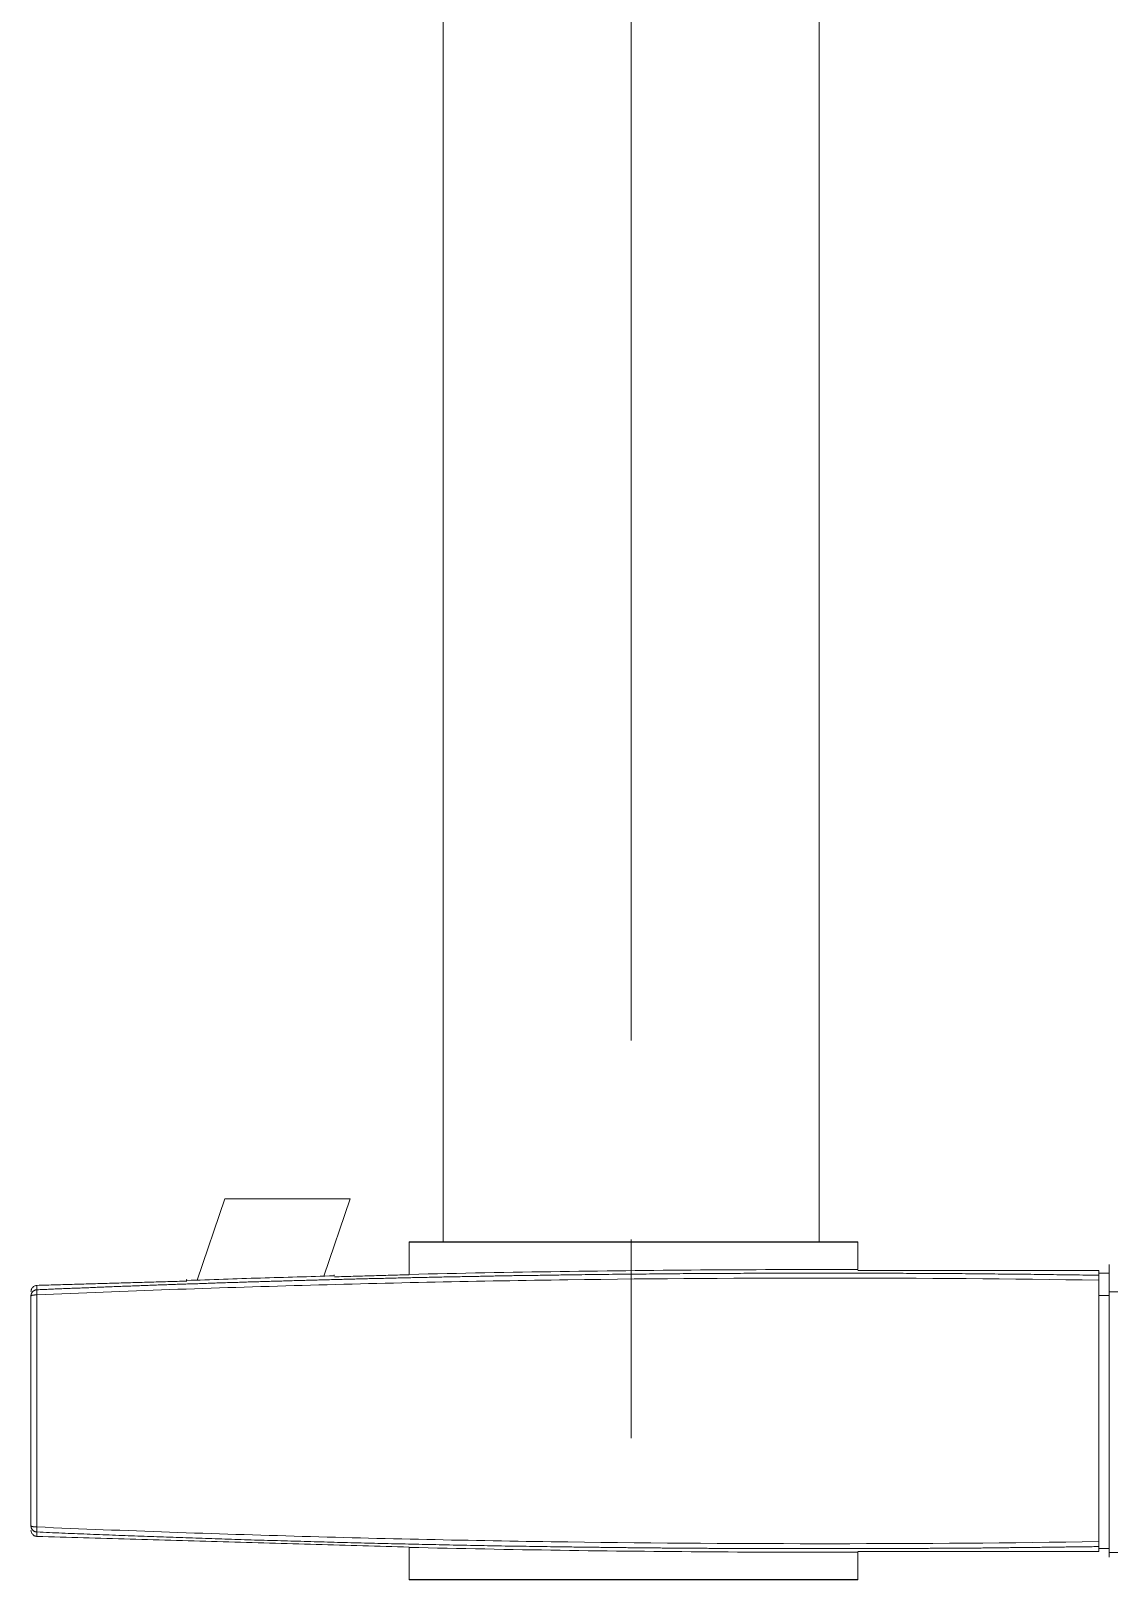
# Model space of a CAD drawing. Extents: x 8896 to 12055, y -91 to 2224.
# Drawn here: x 9833.9 to 9919.9, y 944.3 to 1068 of the extents above; entities that cross this region are included whole.
import ezdxf

# ---------------------------------------------------------------- set-up
doc = ezdxf.new("R2010")
doc.units = 0
doc.header["$LTSCALE"] = 10
doc.header["$MEASUREMENT"] = 0
doc.linetypes.add('CENTER2', pattern=[28.575, 19.05, -3.175, 3.175, -3.175])
doc.layers.add('1', color=7, linetype='CONTINUOUS')
doc.layers.add('Cneter', color=1, linetype='CENTER2', lineweight=13)

msp = doc.modelspace()

# ---------------------------------------------------------------- linework, layer by layer
at = {"layer": '1', "color": 7, "linetype": 'Continuous', "lineweight": 18}
for p, q in [((9866.76, 971.32), (9866.76, 1117.56)), ((9896.76, 1110.9), (9896.76, 971.32)), ((9849.32, 974.76), (9847.11, 968.27)), ((9859.34, 974.76), (9849.32, 974.76)), ((9857.24, 968.58), (9859.34, 974.76)), ((9899.86, 971.33), (9864.05, 971.33)), ((9864.05, 971.3), (9864.05, 971.33)), ((9864.05, 968.73), (9864.05, 971.3)), ((9864.05, 971.3), (9899.86, 971.3)), ((9899.86, 971.3), (9899.86, 971.33)), ((9899.86, 971.3), (9899.86, 969.11)), ((9919.1, 968.82), (9919.91, 968.82)), ((9919.1, 967.04), (9919.1, 968.02)), ((9919.1, 947.42), (9919.1, 967.04)), ((9919.1, 967.04), (9919.91, 967.04)), ((9864.05, 944.36), (9864.05, 946.93)), ((9899.86, 946.55), (9899.86, 944.36)), ((9919.1, 946.83), (9919.1, 946.97)), ((9919.1, 946.83), (9919.91, 946.83)), ((9864.05, 944.36), (9864.05, 944.33)), ((9899.86, 944.36), (9864.05, 944.36)), ((9899.86, 944.33), (9864.05, 944.33)), ((9899.86, 944.33), (9899.86, 944.36))]:
    msp.add_line(p, q, dxfattribs=at)
for points, knots in [([(9885.62, 1160.73), (9885.62, 1160.73), (9885.62, 1160.55), (9885.62, 1160.18), (9885.62, 1159.6), (9885.62, 1158.98), (9885.62, 1158.3), (9885.62, 1157.56), (9885.62, 1156.75), (9885.62, 1155.88), (9885.62, 1154.93), (9885.62, 1153.9), (9885.62, 1152.78), (9885.62, 1151.57), (9885.62, 1150.25), (9885.62, 1148.83), (9885.62, 1147.29), (9885.62, 1145.63), (9885.62, 1143.83), (9885.62, 1141.88), (9885.62, 1139.78), (9885.62, 1137.52), (9885.62, 1135.23), (9885.62, 1133.05), (9885.63, 1131.11), (9885.62, 1129.41), (9885.61, 1127.91), (9885.64, 1126.58), (9885.74, 1125.36), (9885.92, 1124.19), (9886.17, 1123.04), (9886.51, 1121.92), (9886.92, 1120.85), (9887.4, 1119.81), (9887.95, 1118.81), (9888.59, 1117.83), (9889.3, 1116.87), (9890.12, 1115.92), (9891.04, 1114.98), (9892.09, 1114.05), (9893.27, 1113.11), (9894.64, 1112.15), (9896.23, 1111.17), (9898.11, 1110.15), (9900.33, 1109.09), (9902.87, 1108), (9905.52, 1106.96), (9908.09, 1105.98), (9910.42, 1105.09), (9912.48, 1104.26), (9914.27, 1103.47), (9915.81, 1102.72), (9917.12, 1102), (9918.22, 1101.3), (9919.16, 1100.61), (9919.98, 1099.94), (9920.7, 1099.3), (9921.32, 1098.72), (9921.84, 1098.18), (9922.27, 1097.69), (9922.63, 1097.23), (9922.92, 1096.81), (9923.18, 1096.41), (9923.43, 1096), (9923.69, 1095.53), (9923.96, 1095.01), (9924.25, 1094.41), (9924.55, 1093.73), (9924.85, 1092.94), (9925.15, 1092.04), (9925.45, 1091), (9925.74, 1089.8), (9926.02, 1088.45), (9926.28, 1086.93), (9926.5, 1085.33), (9926.68, 1083.78), (9926.82, 1082.38), (9926.93, 1081.13), (9927.02, 1080.02), (9927.09, 1079.01), (9927.15, 1078.11), (9927.2, 1077.29), (9927.24, 1076.54), (9927.28, 1075.87), (9927.31, 1075.27), (9927.34, 1074.73), (9927.37, 1074.22), (9927.39, 1073.71), (9927.42, 1073.18), (9927.44, 1072.59), (9927.47, 1071.94), (9927.5, 1071.22), (9927.54, 1070.42), (9927.57, 1069.55), (9927.61, 1068.6), (9927.66, 1067.56), (9927.7, 1066.44), (9927.75, 1065.22), (9927.8, 1063.89), (9927.86, 1062.48), (9927.91, 1060.96), (9927.98, 1059.31), (9928.05, 1057.52), (9928.12, 1055.55), (9928.21, 1053.39), (9928.3, 1051.03), (9928.39, 1048.46), (9928.5, 1045.67), (9928.61, 1042.59), (9928.74, 1039.18), (9928.88, 1035.42), (9929.03, 1031.31), (9929.19, 1026.79), (9929.37, 1021.78), (9929.57, 1016.22), (9929.79, 1010.09), (9930.02, 1003.38), (9930.26, 996.4), (9930.5, 989.62), (9930.66, 984.69), (9930.75, 982.07), (9930.77, 981.48)], [0, 0, 0, 0, 0.000032, 0.002853, 0.005915, 0.009219, 0.012788, 0.016686, 0.020946, 0.025584, 0.030598, 0.036027, 0.041936, 0.048349, 0.055304, 0.062834, 0.070969, 0.079768, 0.089277, 0.09955, 0.11066, 0.122686, 0.135426, 0.147057, 0.157274, 0.166263, 0.174134, 0.181095, 0.187221, 0.193278, 0.199482, 0.205521, 0.211432, 0.217248, 0.223079, 0.228974, 0.234987, 0.241231, 0.247782, 0.254714, 0.262157, 0.270273, 0.279336, 0.289731, 0.301719, 0.315444, 0.33017, 0.343512, 0.355855, 0.366693, 0.376274, 0.384706, 0.392075, 0.398468, 0.404106, 0.409527, 0.414288, 0.4185, 0.422233, 0.425523, 0.428414, 0.430966, 0.433258, 0.435621, 0.438265, 0.44122, 0.444528, 0.448252, 0.45245, 0.457189, 0.46258, 0.46868, 0.475539, 0.483268, 0.491645, 0.499512, 0.506432, 0.512574, 0.518067, 0.523014, 0.527483, 0.531512, 0.53516, 0.538475, 0.541443, 0.544082, 0.546534, 0.548966, 0.551542, 0.554412, 0.55762, 0.561169, 0.565074, 0.569356, 0.574029, 0.579104, 0.584591, 0.590585, 0.597125, 0.60408, 0.611411, 0.619452, 0.628252, 0.63782, 0.648338, 0.660033, 0.672514, 0.686018, 0.700973, 0.717659, 0.736037, 0.756064, 0.777969, 0.802292, 0.829499, 0.859327, 0.892162, 0.927753, 0.961595, 0.991414, 1, 1, 1, 1]), ([(9858.06, 968.68), (9858.06, 968.68), (9858.06, 968.67), (9858.05, 968.64), (9858.04, 968.61)], [0, 0, 0, 0, 0.331848, 1, 1, 1, 1]), ([(9919.1, 968.66), (9919.1, 968.66), (9919.1, 968.65), (9919.1, 968.63), (9919.1, 968.62), (9919.1, 968.61), (9919.1, 968.6), (9919.1, 968.6), (9919.1, 968.57), (9919.1, 968.56), (9919.1, 968.53), (9919.1, 968.52), (9919.1, 968.5), (9919.1, 968.49), (9919.1, 968.46), (9919.1, 968.44), (9919.1, 968.4), (9919.1, 968.39), (9919.1, 968.37), (9919.1, 968.35), (9919.1, 968.32), (9919.1, 968.29), (9919.1, 968.26)], [0, 0, 0, 0, 0.125, 0.25, 0.25, 0.3125, 0.3125, 0.375, 0.375, 0.5, 0.5, 0.5625, 0.5625, 0.625, 0.625, 0.75, 0.75, 0.8125, 0.8125, 0.875, 0.875, 1, 1, 1, 1]), ([(9833.85, 967.34), (9833.85, 967.37), (9833.86, 967.44), (9833.88, 967.53), (9833.93, 967.62), (9833.97, 967.67), (9833.99, 967.69)], [0, 0, 0, 0, 0.233598, 0.480703, 0.737718, 1, 1, 1, 1]), ([(9834.33, 967.85), (9834.3, 967.85), (9834.24, 967.84), (9834.15, 967.81), (9834.06, 967.76), (9834.01, 967.72), (9833.99, 967.69)], [0, 0, 0, 0, 0.233638, 0.480762, 0.737766, 1, 1, 1, 1]), ([(9846.26, 968.24), (9846.27, 968.27), (9846.28, 968.3), (9846.28, 968.31), (9846.28, 968.31)], [0, 0, 0, 0, 0.667647, 1, 1, 1, 1]), ([(9919.91, 967.34), (9919.91, 967.37), (9919.91, 967.42), (9919.91, 967.47), (9919.91, 967.51), (9919.91, 967.52), (9919.91, 967.54), (9919.91, 967.55), (9919.91, 967.58), (9919.91, 967.6), (9919.91, 967.63), (9919.91, 967.64), (9919.91, 967.66), (9919.91, 967.67), (9919.91, 967.69), (9919.91, 967.7), (9919.91, 967.72), (9919.91, 967.72), (9919.91, 967.73), (9919.91, 967.74), (9919.91, 967.75), (9919.91, 967.75), (9919.91, 967.75)], [0, 0, 0, 0, 0.125, 0.25, 0.25, 0.3125, 0.3125, 0.375, 0.375, 0.5, 0.5, 0.5625, 0.5625, 0.625, 0.625, 0.75, 0.75, 0.8125, 0.8125, 0.875, 0.875, 1, 1, 1, 1]), ([(9833.99, 947.96), (9833.97, 947.99), (9833.93, 948.04), (9833.88, 948.13), (9833.86, 948.22), (9833.85, 948.28), (9833.85, 948.31)], [0, 0, 0, 0, 0.262284, 0.5193, 0.766405, 1, 1, 1, 1]), ([(9833.99, 947.96), (9834.01, 947.94), (9834.06, 947.89), (9834.15, 947.84), (9834.24, 947.82), (9834.3, 947.81), (9834.33, 947.81)], [0, 0, 0, 0, 0.262234, 0.519238, 0.766362, 1, 1, 1, 1]), ([(9919.1, 947.39), (9919.1, 947.36), (9919.1, 947.31), (9919.1, 947.26), (9919.1, 947.23), (9919.1, 947.22), (9919.1, 947.19), (9919.1, 947.18), (9919.1, 947.15), (9919.1, 947.13), (9919.1, 947.11), (9919.1, 947.1), (9919.1, 947.08), (9919.1, 947.07), (9919.1, 947.05), (9919.1, 947.04), (9919.1, 947.03), (9919.1, 947.02), (9919.1, 947.01), (9919.1, 947.01), (9919.1, 947), (9919.1, 947), (9919.1, 947)], [0, 0, 0, 0, 0.125, 0.25, 0.25, 0.3125, 0.3125, 0.375, 0.375, 0.5, 0.5, 0.5625, 0.5625, 0.625, 0.625, 0.75, 0.75, 0.8125, 0.8125, 0.875, 0.875, 1, 1, 1, 1]), ([(9919.91, 946.14), (9919.91, 946.14), (9919.91, 946.14), (9919.91, 946.16), (9919.91, 946.17), (9919.91, 946.18), (9919.91, 946.19), (9919.91, 946.19), (9919.91, 946.21), (9919.91, 946.23), (9919.91, 946.25), (9919.91, 946.26), (9919.91, 946.28), (9919.91, 946.29), (9919.91, 946.32), (9919.91, 946.34), (9919.91, 946.37), (9919.91, 946.39), (9919.91, 946.41), (9919.91, 946.42), (9919.91, 946.46), (9919.91, 946.49), (9919.91, 946.51)], [0, 0, 0, 0, 0.125, 0.25, 0.25, 0.3125, 0.3125, 0.375, 0.375, 0.5, 0.5, 0.5625, 0.5625, 0.625, 0.625, 0.75, 0.75, 0.8125, 0.8125, 0.875, 0.875, 1, 1, 1, 1])]:
    msp.add_open_spline(points, degree=3, knots=knots, dxfattribs=at)
at = {"layer": '1', "color": 7, "linetype": 'Continuous', "lineweight": 13}
for points, knots in [([(9834.33, 967.5), (9834.51, 967.51), (9834.86, 967.52), (9835.39, 967.54), (9835.92, 967.57), (9836.45, 967.59), (9836.99, 967.61), (9837.52, 967.63), (9838.06, 967.65), (9838.59, 967.67), (9839.13, 967.7), (9839.67, 967.72), (9840.21, 967.74), (9840.75, 967.76), (9841.29, 967.78), (9841.83, 967.8), (9842.38, 967.82), (9842.92, 967.84), (9843.47, 967.86), (9844.01, 967.88), (9844.56, 967.9), (9845.11, 967.92), (9845.66, 967.94), (9846.21, 967.96), (9846.76, 967.97), (9847.31, 967.99), (9847.86, 968.01), (9848.42, 968.03), (9848.97, 968.05), (9849.53, 968.07), (9850.08, 968.08), (9850.64, 968.1), (9851.2, 968.12), (9851.76, 968.14), (9852.32, 968.15), (9852.88, 968.17), (9853.44, 968.19), (9854.01, 968.2), (9854.57, 968.22), (9855.14, 968.24), (9855.7, 968.25), (9856.27, 968.27), (9856.84, 968.28), (9857.41, 968.3), (9857.98, 968.31), (9858.55, 968.33), (9859.12, 968.34), (9859.7, 968.36), (9860.27, 968.37), (9860.85, 968.39), (9861.42, 968.4), (9862, 968.41), (9862.58, 968.43), (9863.16, 968.44), (9863.74, 968.45), (9864.32, 968.47), (9864.9, 968.48), (9865.48, 968.49), (9866.06, 968.5), (9866.65, 968.52), (9867.24, 968.53), (9867.82, 968.54), (9868.41, 968.55), (9869, 968.56), (9869.59, 968.57), (9870.18, 968.58), (9870.77, 968.6), (9871.36, 968.61), (9871.96, 968.62), (9872.55, 968.63), (9873.15, 968.64), (9873.74, 968.64), (9874.34, 968.65), (9874.94, 968.66), (9875.54, 968.67), (9876.14, 968.68), (9876.9, 968.69), (9877.82, 968.7), (9878.91, 968.72), (9879.99, 968.73), (9881.07, 968.74), (9882.15, 968.75), (9883.23, 968.76), (9884.31, 968.77), (9885.39, 968.78), (9886.46, 968.79), (9887.54, 968.8), (9888.61, 968.8), (9889.68, 968.81), (9890.75, 968.81), (9891.82, 968.82), (9892.88, 968.82), (9893.95, 968.82), (9895.01, 968.83), (9896.07, 968.83), (9897.13, 968.83), (9898.19, 968.83), (9899.25, 968.82), (9900.31, 968.82), (9901.37, 968.82), (9902.42, 968.82), (9903.47, 968.81), (9904.52, 968.81), (9905.57, 968.8), (9906.62, 968.79), (9907.67, 968.79), (9908.72, 968.78), (9909.76, 968.77), (9910.8, 968.76), (9911.85, 968.75), (9912.89, 968.74), (9913.93, 968.73), (9914.96, 968.71), (9916, 968.7), (9917.03, 968.69), (9918.07, 968.67), (9918.76, 968.66), (9919.1, 968.66)], [0, 0, 0, 0, 0.006255, 0.012521, 0.018799, 0.025088, 0.031388, 0.0377, 0.044022, 0.050356, 0.056702, 0.063058, 0.069426, 0.075805, 0.082195, 0.088597, 0.09501, 0.101434, 0.107869, 0.114316, 0.120774, 0.127243, 0.133724, 0.140215, 0.146719, 0.153233, 0.159758, 0.166295, 0.172844, 0.179403, 0.185974, 0.192556, 0.199149, 0.205754, 0.21237, 0.218997, 0.225635, 0.232285, 0.238946, 0.245618, 0.252302, 0.258997, 0.265703, 0.27242, 0.279149, 0.285889, 0.29264, 0.299403, 0.306177, 0.312962, 0.319759, 0.326567, 0.333386, 0.340216, 0.347058, 0.353911, 0.360775, 0.367651, 0.374538, 0.381436, 0.388346, 0.395267, 0.402199, 0.409143, 0.416097, 0.423064, 0.430041, 0.43703, 0.44403, 0.451041, 0.458064, 0.465098, 0.472144, 0.4792, 0.486269, 0.493348, 0.500439, 0.513245, 0.526035, 0.538809, 0.551566, 0.564307, 0.577032, 0.58974, 0.602432, 0.615107, 0.627766, 0.640409, 0.653035, 0.665645, 0.678239, 0.690817, 0.703378, 0.715923, 0.728452, 0.740965, 0.753461, 0.765941, 0.778405, 0.790853, 0.803285, 0.8157, 0.8281, 0.840483, 0.85285, 0.865201, 0.877536, 0.889854, 0.902157, 0.914443, 0.926714, 0.938968, 0.951207, 0.963429, 0.975635, 0.987826, 1, 1, 1, 1]), ([(9834.33, 967.09), (9841.39, 967.4), (9848.45, 967.65), (9862.57, 968.05), (9869.64, 968.2), (9890.83, 968.49), (9904.97, 968.48), (9919.1, 968.26)], [0, 0, 0, 0, 0.25, 0.25, 0.5, 0.5, 1, 1, 1, 1]), ([(9834.33, 967.09), (9834.33, 967.09), (9834.32, 967.09), (9834.31, 967.09), (9834.29, 967.09), (9834.28, 967.09), (9834.26, 967.09), (9834.24, 967.09), (9834.22, 967.09), (9834.2, 967.09), (9834.17, 967.09), (9834.14, 967.08), (9834.11, 967.08), (9834.07, 967.08), (9834.03, 967.07), (9833.99, 967.06), (9833.95, 967.06), (9833.92, 967.05), (9833.9, 967.04), (9833.89, 967.03), (9833.87, 967.03), (9833.86, 967.02), (9833.86, 967.01), (9833.85, 967.01), (9833.85, 967.01), (9833.85, 967), (9833.85, 967), (9833.85, 967)], [0, 0, 0, 0, 0.013016, 0.028512, 0.04655, 0.067201, 0.090536, 0.116635, 0.145574, 0.177429, 0.212266, 0.250142, 0.301016, 0.359669, 0.426118, 0.500201, 0.58246, 0.651539, 0.707394, 0.75025, 0.804174, 0.851653, 0.892885, 0.928104, 0.957549, 0.981447, 1, 1, 1, 1]), ([(9834.33, 948.56), (9834.33, 948.6), (9834.33, 948.67), (9834.33, 948.78), (9834.33, 948.89), (9834.33, 948.99), (9834.33, 949.1), (9834.33, 949.21), (9834.33, 949.32), (9834.33, 949.43), (9834.33, 949.53), (9834.33, 949.64), (9834.33, 949.75), (9834.33, 949.86), (9834.33, 949.97), (9834.33, 950.07), (9834.33, 950.18), (9834.33, 950.29), (9834.33, 950.4), (9834.33, 950.51), (9834.33, 950.62), (9834.33, 950.73), (9834.33, 950.83), (9834.33, 950.94), (9834.33, 951.05), (9834.33, 951.16), (9834.33, 951.27), (9834.33, 951.38), (9834.33, 951.49), (9834.33, 951.59), (9834.33, 951.7), (9834.33, 951.81), (9834.33, 951.92), (9834.33, 952.03), (9834.33, 952.14), (9834.33, 952.25), (9834.33, 952.36), (9834.33, 952.47), (9834.33, 952.57), (9834.33, 952.68), (9834.33, 952.79), (9834.33, 952.9), (9834.33, 953.01), (9834.33, 953.12), (9834.33, 953.23), (9834.33, 953.34), (9834.33, 953.45), (9834.33, 953.56), (9834.33, 953.67), (9834.33, 953.78), (9834.33, 953.88), (9834.33, 953.99), (9834.33, 954.1), (9834.33, 954.21), (9834.33, 954.32), (9834.33, 954.43), (9834.33, 954.54), (9834.33, 954.65), (9834.33, 954.76), (9834.33, 954.87), (9834.33, 954.98), (9834.33, 955.09), (9834.33, 955.2), (9834.33, 955.31), (9834.33, 955.42), (9834.33, 955.53), (9834.33, 955.64), (9834.33, 955.75), (9834.33, 955.85), (9834.33, 955.96), (9834.33, 956.07), (9834.33, 956.18), (9834.33, 956.29), (9834.33, 956.4), (9834.33, 956.51), (9834.33, 956.62), (9834.33, 956.73), (9834.33, 956.84), (9834.33, 956.95), (9834.33, 957.06), (9834.33, 957.17), (9834.33, 957.28), (9834.33, 957.39), (9834.33, 957.5), (9834.33, 957.61), (9834.33, 957.72), (9834.33, 957.97), (9834.33, 958.51), (9834.33, 959.47), (9834.33, 960.84), (9834.33, 962.02), (9834.33, 962.88), (9834.33, 963.27), (9834.33, 963.65), (9834.33, 964.02), (9834.33, 964.36), (9834.33, 964.7), (9834.33, 965.02), (9834.33, 965.33), (9834.33, 965.62), (9834.33, 965.9), (9834.33, 966.17), (9834.33, 966.42), (9834.33, 966.66), (9834.33, 966.88), (9834.33, 967.02), (9834.33, 967.09)], [0, 0, 0, 0, 0.005882, 0.011763, 0.017645, 0.023527, 0.029409, 0.035291, 0.041173, 0.047055, 0.052938, 0.05882, 0.064702, 0.070585, 0.076467, 0.08235, 0.088232, 0.094115, 0.099998, 0.10588, 0.111763, 0.117646, 0.123529, 0.129412, 0.135294, 0.141177, 0.14706, 0.152943, 0.158826, 0.164709, 0.170592, 0.176475, 0.182358, 0.188241, 0.194124, 0.200006, 0.205889, 0.211772, 0.217655, 0.223538, 0.22942, 0.235303, 0.241186, 0.247069, 0.252951, 0.258834, 0.264716, 0.270599, 0.276482, 0.282364, 0.288247, 0.294129, 0.300011, 0.305894, 0.311776, 0.317659, 0.323541, 0.329423, 0.335306, 0.341188, 0.34707, 0.352952, 0.358835, 0.364717, 0.370599, 0.376481, 0.382363, 0.388246, 0.394128, 0.40001, 0.405892, 0.411774, 0.417656, 0.423538, 0.42942, 0.435302, 0.441184, 0.447066, 0.452948, 0.45883, 0.464712, 0.470594, 0.476476, 0.482358, 0.48824, 0.494122, 0.500004, 0.529131, 0.580504, 0.654123, 0.749991, 0.771889, 0.79304, 0.813444, 0.833101, 0.85201, 0.870173, 0.887588, 0.904255, 0.920176, 0.935348, 0.949774, 0.963451, 0.976382, 0.988564, 1, 1, 1, 1]), ([(9834.33, 948.56), (9834.33, 948.56), (9834.32, 948.56), (9834.31, 948.56), (9834.3, 948.56), (9834.29, 948.56), (9834.28, 948.56), (9834.27, 948.56), (9834.26, 948.56), (9834.24, 948.56), (9834.23, 948.56), (9834.22, 948.56), (9834.21, 948.57), (9834.2, 948.57), (9834.19, 948.57), (9834.18, 948.57), (9834.17, 948.57), (9834.16, 948.57), (9834.16, 948.57), (9834.14, 948.57), (9834.1, 948.57), (9834.07, 948.58), (9834.03, 948.58), (9833.99, 948.59), (9833.96, 948.6), (9833.93, 948.6), (9833.91, 948.61), (9833.89, 948.62), (9833.88, 948.62), (9833.87, 948.63), (9833.87, 948.63), (9833.86, 948.64), (9833.86, 948.64), (9833.86, 948.64), (9833.85, 948.65), (9833.85, 948.65), (9833.85, 948.65), (9833.85, 948.65)], [0, 0, 0, 0, 0.01451, 0.02892, 0.043238, 0.057467, 0.071613, 0.085681, 0.099675, 0.113601, 0.127463, 0.141266, 0.155015, 0.168714, 0.182367, 0.195978, 0.209553, 0.223094, 0.236605, 0.250091, 0.308979, 0.370078, 0.433699, 0.500082, 0.55437, 0.61405, 0.679259, 0.750071, 0.780035, 0.809488, 0.838411, 0.866787, 0.894601, 0.92184, 0.948492, 0.974548, 1, 1, 1, 1]), ([(9919.1, 947.39), (9904.97, 947.18), (9890.83, 947.17), (9869.64, 947.46), (9862.57, 947.61), (9848.45, 948.01), (9841.39, 948.26), (9834.33, 948.56)], [0, 0, 0, 0, 0.5, 0.5, 0.75, 0.75, 1, 1, 1, 1]), ([(9919.1, 947), (9918.92, 946.99), (9918.55, 946.99), (9918, 946.98), (9917.45, 946.97), (9916.9, 946.97), (9916.35, 946.96), (9915.79, 946.95), (9915.24, 946.94), (9914.69, 946.94), (9914.13, 946.93), (9913.58, 946.92), (9913.03, 946.92), (9912.47, 946.91), (9911.92, 946.91), (9911.36, 946.9), (9910.8, 946.89), (9910.25, 946.89), (9909.69, 946.88), (9909.13, 946.88), (9908.58, 946.88), (9908.02, 946.87), (9907.46, 946.87), (9906.9, 946.86), (9906.34, 946.86), (9905.78, 946.86), (9905.22, 946.85), (9904.66, 946.85), (9904.1, 946.85), (9903.54, 946.84), (9902.98, 946.84), (9902.42, 946.84), (9901.86, 946.84), (9901.3, 946.84), (9900.73, 946.83), (9900.17, 946.83), (9899.61, 946.83), (9899.04, 946.83), (9898.48, 946.83), (9897.91, 946.83), (9897.35, 946.83), (9896.78, 946.83), (9896.22, 946.83), (9895.65, 946.83), (9895.08, 946.83), (9894.52, 946.83), (9893.95, 946.83), (9893.38, 946.83), (9892.81, 946.83), (9892.24, 946.84), (9891.67, 946.84), (9891.1, 946.84), (9890.53, 946.84), (9889.96, 946.84), (9889.39, 946.85), (9888.82, 946.85), (9888.25, 946.85), (9887.68, 946.86), (9887.11, 946.86), (9886.53, 946.86), (9885.96, 946.87), (9885.39, 946.87), (9884.81, 946.88), (9884.24, 946.88), (9883.66, 946.89), (9883.09, 946.89), (9882.51, 946.9), (9881.94, 946.9), (9881.36, 946.91), (9880.79, 946.92), (9880.21, 946.92), (9879.63, 946.93), (9879.05, 946.94), (9878.48, 946.94), (9877.9, 946.95), (9877.32, 946.96), (9876.56, 946.97), (9875.61, 946.98), (9874.49, 947), (9873.37, 947.02), (9872.25, 947.03), (9871.14, 947.05), (9870.03, 947.07), (9868.93, 947.09), (9867.82, 947.11), (9866.72, 947.14), (9865.63, 947.16), (9864.54, 947.18), (9863.45, 947.21), (9862.36, 947.23), (9861.28, 947.26), (9860.2, 947.28), (9859.12, 947.31), (9858.05, 947.34), (9856.98, 947.37), (9855.92, 947.4), (9854.86, 947.43), (9853.8, 947.46), (9852.74, 947.49), (9851.69, 947.52), (9850.64, 947.55), (9849.6, 947.59), (9848.56, 947.62), (9847.52, 947.66), (9846.48, 947.69), (9845.45, 947.73), (9844.42, 947.76), (9843.4, 947.8), (9842.38, 947.84), (9841.36, 947.87), (9840.35, 947.91), (9839.33, 947.95), (9838.33, 947.99), (9837.32, 948.03), (9836.32, 948.07), (9835.33, 948.11), (9834.66, 948.14), (9834.33, 948.16)], [0, 0, 0, 0, 0.006491, 0.012986, 0.019486, 0.025991, 0.0325, 0.039014, 0.045532, 0.052055, 0.058582, 0.065114, 0.071651, 0.078192, 0.084738, 0.091288, 0.097843, 0.104402, 0.110966, 0.117535, 0.124108, 0.130685, 0.137268, 0.143855, 0.150446, 0.157042, 0.163643, 0.170248, 0.176858, 0.183472, 0.190091, 0.196715, 0.203343, 0.209976, 0.216613, 0.223255, 0.229902, 0.236553, 0.243209, 0.249869, 0.256534, 0.263204, 0.269878, 0.276557, 0.28324, 0.289928, 0.296621, 0.303318, 0.31002, 0.316727, 0.323438, 0.330154, 0.336875, 0.3436, 0.35033, 0.357064, 0.363803, 0.370547, 0.377295, 0.384048, 0.390806, 0.397568, 0.404335, 0.411106, 0.417883, 0.424664, 0.431449, 0.438239, 0.445034, 0.451834, 0.458638, 0.465447, 0.47226, 0.479079, 0.485902, 0.492729, 0.499561, 0.512847, 0.526093, 0.539299, 0.552465, 0.565592, 0.578679, 0.591726, 0.604733, 0.6177, 0.630628, 0.643516, 0.656364, 0.669172, 0.681941, 0.69467, 0.707359, 0.720008, 0.732618, 0.745188, 0.757719, 0.77021, 0.782661, 0.795072, 0.807444, 0.819776, 0.832068, 0.844321, 0.856534, 0.868707, 0.880841, 0.892935, 0.90499, 0.917005, 0.92898, 0.940916, 0.952812, 0.964668, 0.976485, 0.988262, 1, 1, 1, 1])]:
    msp.add_open_spline(points, degree=3, knots=knots, dxfattribs=at)
at = {"layer": '1', "color": 7, "linetype": 'Continuous', "lineweight": 18}
for points, degree in [([(9858.04, 968.61), (9856.09, 968.55), (9852.17, 968.44), (9848.23, 968.31), (9846.26, 968.24)], 3), ([(9864.05, 968.7), (9858.07, 968.53)], 1), ([(9899.86, 969.11), (9895.94, 969.12), (9888.05, 969.1), (9876.11, 968.97), (9868.08, 968.82), (9864.05, 968.73)], 3), ([(9919.1, 969.04), (9899.86, 969.05)], 1), ([(9919.1, 969.04), (9919.1, 969.04), (9919.1, 968.91), (9919.1, 968.66)], 3), ([(9919.91, 969.51), (9919.91, 969.44), (9919.91, 968.85), (9919.91, 967.75)], 3), ([(9846.28, 968.19), (9834.33, 967.85)], 1), ([(9919.1, 968.26), (9919.1, 964.84), (9919.1, 957.83), (9919.1, 950.82), (9919.1, 947.39)], 3), ([(9919.1, 968.26), (9919.1, 964.84), (9919.1, 957.83), (9919.1, 950.82), (9919.1, 947.39)], 3), ([(9919.91, 946.51), (9919.91, 949.9), (9919.91, 956.86), (9919.91, 963.89), (9919.91, 967.34)], 3), ([(9833.85, 948.65), (9833.85, 950.17), (9833.85, 953.21), (9833.85, 957.87), (9833.85, 962.51), (9833.85, 965.51), (9833.85, 967)], 3), ([(9834.33, 947.81), (9864.05, 946.95)], 1), ([(9899.86, 946.55), (9895.94, 946.54), (9888.05, 946.56), (9876.11, 946.68), (9868.08, 946.84), (9864.05, 946.93)], 3), ([(9899.86, 946.6), (9919.1, 946.61)], 1), ([(9919.1, 947), (9919.1, 946.74), (9919.1, 946.61), (9919.1, 946.61)], 3)]:
    msp.add_open_spline(points, degree=degree, dxfattribs=at)
for points, weights in [([(9833.85, 967), (9833.85, 967.48), (9834.33, 967.5)], [1, 0.722375823821, 1]), ([(9834.33, 948.16), (9833.85, 948.18), (9833.85, 948.65)], [1, 0.722374373661, 1])]:
    msp.add_rational_spline(points, weights, degree=2, dxfattribs=at)
at = {"layer": '1', "color": 7, "linetype": 'Continuous', "lineweight": 13}
for points, weights in [([(9834.33, 967.09), (9834.32, 967.48), (9834.33, 967.5)], [1, 0.78205207311, 1]), ([(9834.33, 948.16), (9834.32, 948.17), (9834.33, 948.56)], [1, 0.782051949547, 1])]:
    msp.add_rational_spline(points, weights, degree=2, dxfattribs=at)
for points in [[(9834.33, 967.5), (9834.33, 967.73), (9834.33, 967.85), (9834.33, 967.85)], [(9919.91, 967.34), (9925.48, 967.25), (9936.63, 967.02), (9947.79, 966.67), (9953.37, 966.46)], [(9834.33, 948.16), (9834.33, 947.92), (9834.33, 947.81), (9834.33, 947.81)], [(9919.91, 946.51), (9925.48, 946.6), (9936.63, 946.85), (9947.79, 947.24), (9953.37, 947.46)]]:
    msp.add_open_spline(points, degree=3, dxfattribs=at)
at = {"layer": 'Cneter', "lineweight": 5, "ltscale": 0.5}
msp.add_line((9881.76, 415.89), (9881.76, 1385.35), dxfattribs=at)

doc.saveas('drawing.dxf')
